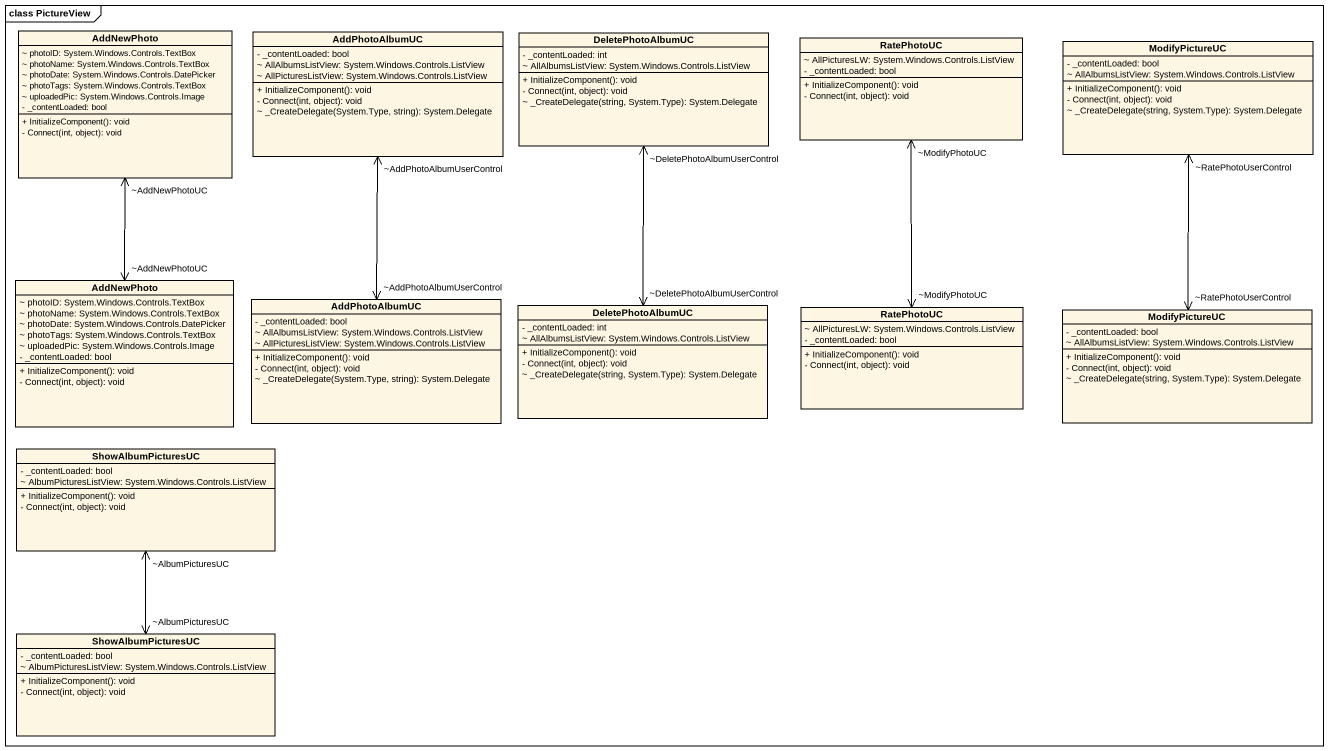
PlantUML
@startuml
mainframe class PictureView
hide circle
hide empty members
skinparam classAttributeIconSize 0
class AddNewPhoto {
  ~ photoID: System.Windows.Controls.TextBox
  ~ photoName: System.Windows.Controls.TextBox
  ~ photoDate: System.Windows.Controls.DatePicker
  ~ photoTags: System.Windows.Controls.TextBox
  ~ uploadedPic: System.Windows.Controls.Image
  - _contentLoaded: bool
  + InitializeComponent(): void
  - Connect(int, object): void
}
class AddPhotoAlbumUC {
  - _contentLoaded: bool
  ~ AllAlbumsListView: System.Windows.Controls.ListView
  ~ AllPicturesListView: System.Windows.Controls.ListView
  + InitializeComponent(): void
  - Connect(int, object): void
  ~ _CreateDelegate(System.Type, string): System.Delegate
}
class DeletePhotoAlbumUC {
  - _contentLoaded: int
  ~ AllAlbumsListView: System.Windows.Controls.ListView
  + InitializeComponent(): void
  - Connect(int, object): void
  ~ _CreateDelegate(string, System.Type): System.Delegate
}
class RatePhotoUC {
  ~ AllPicturesLW: System.Windows.Controls.ListView
  - _contentLoaded: bool
  + InitializeComponent(): void
  - Connect(int, object): void
}
class ModifyPictureUC {
  - _contentLoaded: bool
  ~ AllAlbumsListView: System.Windows.Controls.ListView
  + InitializeComponent(): void
  - Connect(int, object): void
  ~ _CreateDelegate(string, System.Type): System.Delegate
}
class "AddNewPhoto" as AddNewPhoto_2 {
  ~ photoID: System.Windows.Controls.TextBox
  ~ photoName: System.Windows.Controls.TextBox
  ~ photoDate: System.Windows.Controls.DatePicker
  ~ photoTags: System.Windows.Controls.TextBox
  ~ uploadedPic: System.Windows.Controls.Image
  - _contentLoaded: bool
  + InitializeComponent(): void
  - Connect(int, object): void
}
class "AddPhotoAlbumUC" as AddPhotoAlbumUC_2 {
  - _contentLoaded: bool
  ~ AllAlbumsListView: System.Windows.Controls.ListView
  ~ AllPicturesListView: System.Windows.Controls.ListView
  + InitializeComponent(): void
  - Connect(int, object): void
  ~ _CreateDelegate(System.Type, string): System.Delegate
}
class "DeletePhotoAlbumUC" as DeletePhotoAlbumUC_2 {
  - _contentLoaded: int
  ~ AllAlbumsListView: System.Windows.Controls.ListView
  + InitializeComponent(): void
  - Connect(int, object): void
  ~ _CreateDelegate(string, System.Type): System.Delegate
}
class "RatePhotoUC" as RatePhotoUC_2 {
  ~ AllPicturesLW: System.Windows.Controls.ListView
  - _contentLoaded: bool
  + InitializeComponent(): void
  - Connect(int, object): void
}
class "ModifyPictureUC" as ModifyPictureUC_2 {
  - _contentLoaded: bool
  ~ AllAlbumsListView: System.Windows.Controls.ListView
  + InitializeComponent(): void
  - Connect(int, object): void
  ~ _CreateDelegate(string, System.Type): System.Delegate
}
class ShowAlbumPicturesUC {
  - _contentLoaded: bool
  ~ AlbumPicturesListView: System.Windows.Controls.ListView
  + InitializeComponent(): void
  - Connect(int, object): void
}
class "ShowAlbumPicturesUC" as ShowAlbumPicturesUC_2 {
  - _contentLoaded: bool
  ~ AlbumPicturesListView: System.Windows.Controls.ListView
  + InitializeComponent(): void
  - Connect(int, object): void
}
AddNewPhoto_2 "~AddNewPhotoUC" <-up-> "~AddNewPhotoUC" AddNewPhoto
AddPhotoAlbumUC_2 "~AddPhotoAlbumUserControl" <-up-> "~AddPhotoAlbumUserControl" AddPhotoAlbumUC
DeletePhotoAlbumUC_2 "~DeletePhotoAlbumUserControl" <-up-> "~DeletePhotoAlbumUserControl" DeletePhotoAlbumUC
RatePhotoUC_2 "~ModifyPhotoUC" <-up-> "~ModifyPhotoUC" RatePhotoUC
ModifyPictureUC_2 "~RatePhotoUserControl" <-up-> "~RatePhotoUserControl" ModifyPictureUC
ShowAlbumPicturesUC_2 "~AlbumPicturesUC" <-up-> "~AlbumPicturesUC" ShowAlbumPicturesUC
@enduml
